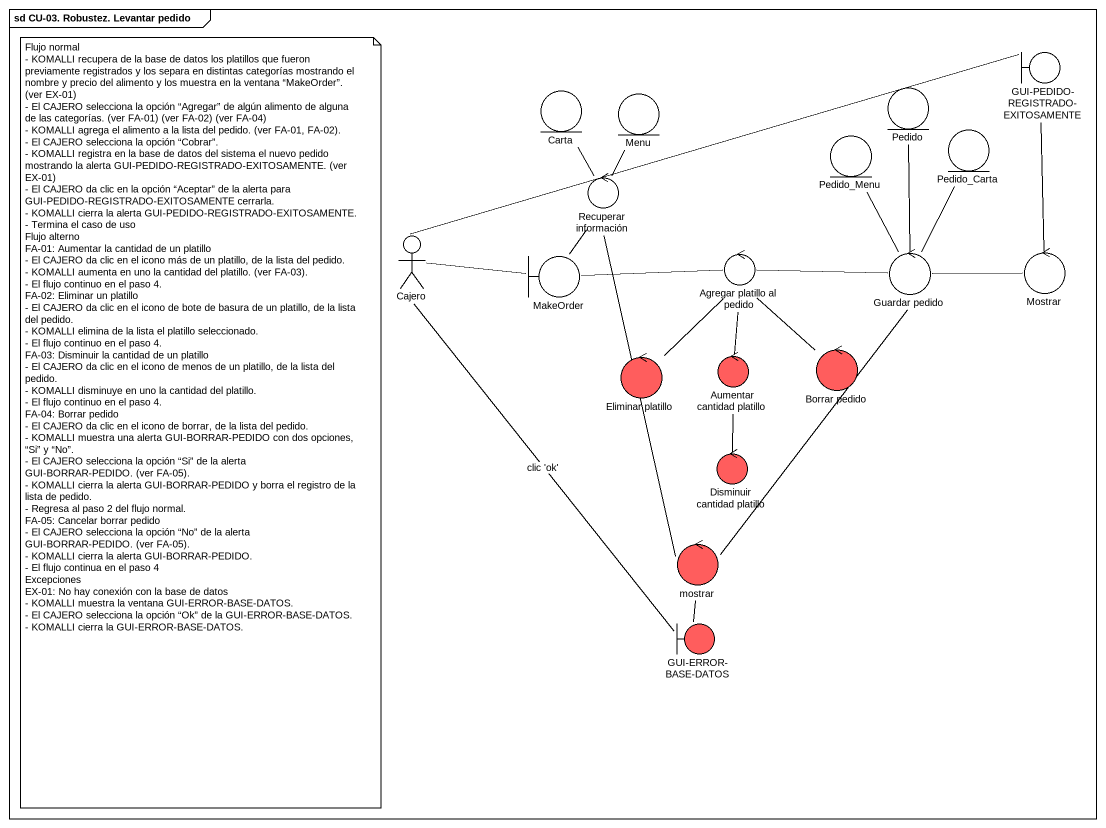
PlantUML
@startuml
mainframe sd CU-03. Robustez. Levantar pedido
entity Pedido
boundary "GUI-PEDIDO-REGISTRADO-EXITOSAMENTE" as GUI_PEDIDO_REGISTRADO
entity Carta
entity Menu
entity Pedido_Carta
entity Pedido_Menu
control "Recuperar información" as Recuperar_información
actor Cajero
boundary MakeOrder
control "Agregar platillo al pedido" as Agregar_platillo_al_pedido
control "Guardar pedido" as Guardar_pedido
control Mostrar
control "Eliminar platillo" as Eliminar_platillo #FF5D5D
control "Aumentar cantidad platillo" as Aumentar_cantidad_platillo #FF5D5D
control "Borrar pedido" as Borrar_pedido #FF5D5D
control "Disminuir cantidad platillo" as Disminuir_cantidad_platillo #FF5D5D
control mostrar #FF5D5D
boundary "GUI-ERROR-BASE-DATOS" as GUI_ERROR_BASE_DATOS #FF5D5D
Pedido -- Guardar_pedido
Carta -- Recuperar_información
Menu -- Recuperar_información
Pedido_Carta -- Guardar_pedido
Pedido_Menu -- Guardar_pedido
Recuperar_información -- MakeOrder
Recuperar_información -- mostrar
Cajero -right- GUI_PEDIDO_REGISTRADO
Cajero -right- MakeOrder
Cajero -- GUI_ERROR_BASE_DATOS : clic 'ok'
MakeOrder -right- Agregar_platillo_al_pedido
Agregar_platillo_al_pedido -right- Guardar_pedido
Agregar_platillo_al_pedido -- Eliminar_platillo
Agregar_platillo_al_pedido -- Aumentar_cantidad_platillo
Agregar_platillo_al_pedido -- Borrar_pedido
Guardar_pedido -right- Mostrar
Guardar_pedido -- mostrar
Mostrar -up- GUI_PEDIDO_REGISTRADO
Aumentar_cantidad_platillo -- Disminuir_cantidad_platillo
mostrar -- GUI_ERROR_BASE_DATOS
note as N1
  Flujo normal
  - KOMALLI recupera de la base de datos los platillos que fueron previamente registrados y los separa en distintas categorías mostrando el nombre y precio del alimento y los muestra en la ventana “MakeOrder”. (ver EX-01)
  - El CAJERO selecciona la opción “Agregar” de algún alimento de alguna de las categorías. (ver FA-01) (ver FA-02) (ver FA-04)
  - KOMALLI agrega el alimento a la lista del pedido. (ver FA-01, FA-02).
  - El CAJERO selecciona la opción “Cobrar”.
  - KOMALLI registra en la base de datos del sistema el nuevo pedido mostrando la alerta GUI-PEDIDO-REGISTRADO-EXITOSAMENTE. (ver EX-01)
  - El CAJERO da clic en la opción “Aceptar” de la alerta para GUI-PEDIDO-REGISTRADO-EXITOSAMENTE cerrarla.
  - KOMALLI cierra la alerta GUI-PEDIDO-REGISTRADO-EXITOSAMENTE.
  - Termina el caso de uso
  Flujo alterno
  FA-01: Aumentar la cantidad de un platillo
  - El CAJERO da clic en el icono más de un platillo, de la lista del pedido.
  - KOMALLI aumenta en uno la cantidad del platillo. (ver FA-03).
  - El flujo continuo en el paso 4.
  FA-02: Eliminar un platillo
  - El CAJERO da clic en el icono de bote de basura de un platillo, de la lista del pedido.
  - KOMALLI elimina de la lista el platillo seleccionado.
  - El flujo continuo en el paso 4.
  FA-03: Disminuir la cantidad de un platillo
  - El CAJERO da clic en el icono de menos de un platillo, de la lista del pedido.
  - KOMALLI disminuye en uno la cantidad del platillo.
  - El flujo continuo en el paso 4.
  FA-04: Borrar pedido
  - El CAJERO da clic en el icono de borrar, de la lista del pedido.
  - KOMALLI muestra una alerta GUI-BORRAR-PEDIDO con dos opciones, “Si” y “No”.
  - El CAJERO selecciona la opción “Si” de la alerta GUI-BORRAR-PEDIDO. (ver FA-05).
  - KOMALLI cierra la alerta GUI-BORRAR-PEDIDO y borra el registro de la lista de pedido.
  - Regresa al paso 2 del flujo normal.
  FA-05: Cancelar borrar pedido
  - El CAJERO selecciona la opción “No” de la alerta GUI-BORRAR-PEDIDO. (ver FA-05).
  - KOMALLI cierra la alerta GUI-BORRAR-PEDIDO.
  - El flujo continua en el paso 4
  Excepciones
  EX-01: No hay conexión con la base de datos
  - KOMALLI muestra la ventana GUI-ERROR-BASE-DATOS.
  - El CAJERO selecciona la opción “Ok” de la GUI-ERROR-BASE-DATOS.
  - KOMALLI cierra la GUI-ERROR-BASE-DATOS.
end note
@enduml
